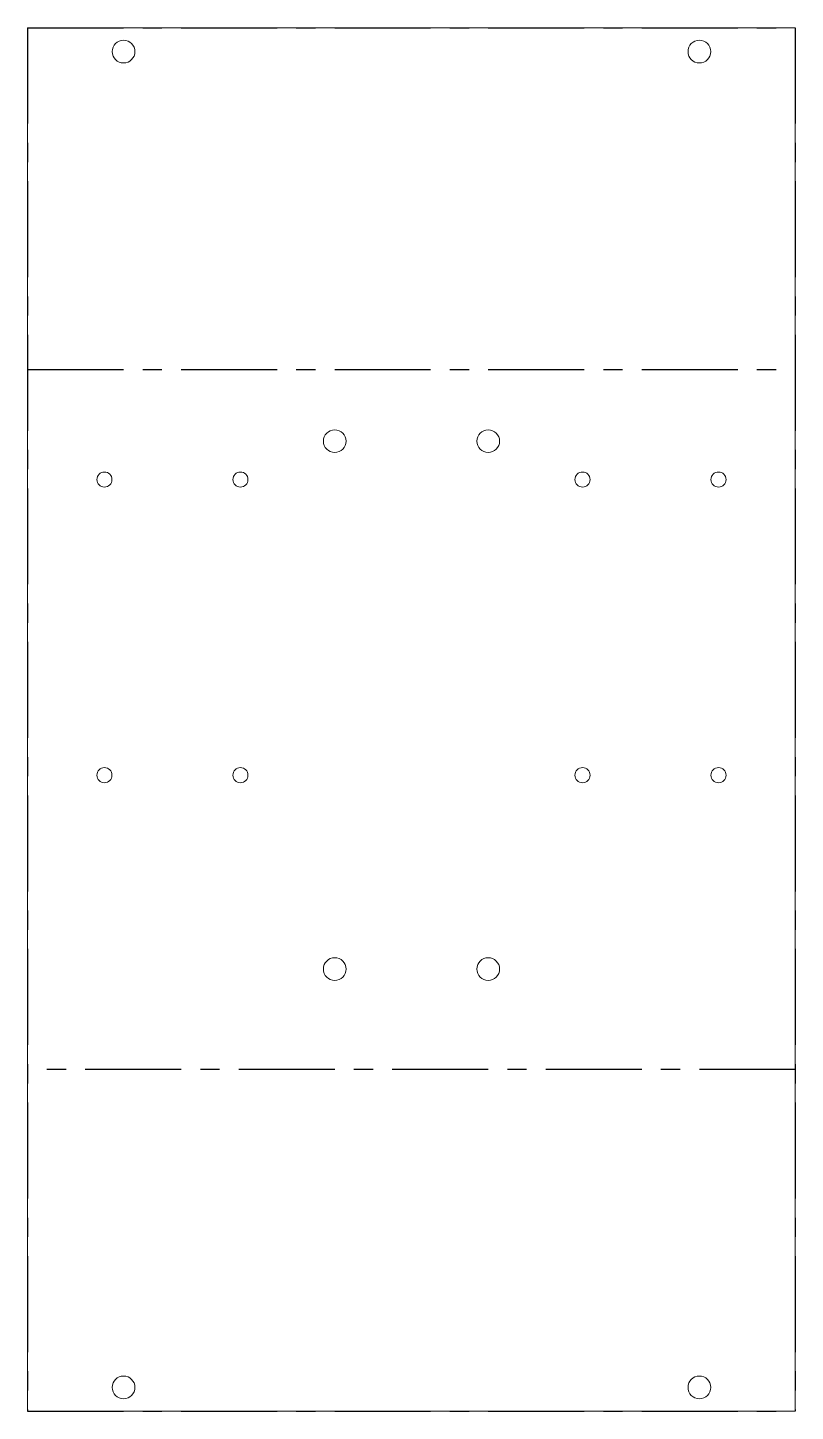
# Model space of a CAD drawing. Header units: millimetres. Extents: x 2 to 104, y -56 to 127.
import ezdxf

# ---------------------------------------------------------------- set-up
doc = ezdxf.new("R2010")
doc.units = ezdxf.units.MM
doc.linetypes.add('CENTERX2', pattern=[20.32, 12.7, -2.54, 2.54, -2.54])

msp = doc.modelspace()

# ---------------------------------------------------------------- linework, layer by layer
at = {"color": 7, "linetype": 'CENTERX2'}
for p, q in [((2.22, 127.11), (2.22, -55.99)), ((2.22, 127.11), (103.82, 127.11)), ((103.82, 127.11), (103.82, -55.99)), ((2.22, 81.86), (103.82, 81.86)), ((103.82, -10.74), (2.22, -10.74)), ((2.22, -55.99), (103.82, -55.99))]:
    msp.add_line(p, q, dxfattribs=at)
at = {"color": 7, "linetype": 'Continuous', "lineweight": 15}
for p, q in [((2.22, 127.11), (103.82, 127.11)), ((2.22, 127.11), (2.22, -55.99)), ((103.82, -55.99), (103.82, 127.11)), ((103.82, -55.99), (2.22, -55.99))]:
    msp.add_line(p, q, dxfattribs=at)
for centre, radius in [((14.92, 123.94), 1.5), ((91.12, 123.94), 1.5), ((42.86, 72.39), 1.5), ((63.18, 72.39), 1.5), ((12.38, 67.31), 1), ((30.38, 67.31), 1), ((75.66, 67.31), 1), ((93.66, 67.31), 1), ((12.38, 28.19), 1), ((30.38, 28.19), 1), ((75.66, 28.19), 1), ((93.66, 28.19), 1), ((42.86, 2.54), 1.5), ((63.18, 2.54), 1.5), ((14.92, -52.82), 1.5), ((91.12, -52.82), 1.5)]:
    msp.add_circle(centre, radius, dxfattribs=at)

doc.saveas('drawing.dxf')
